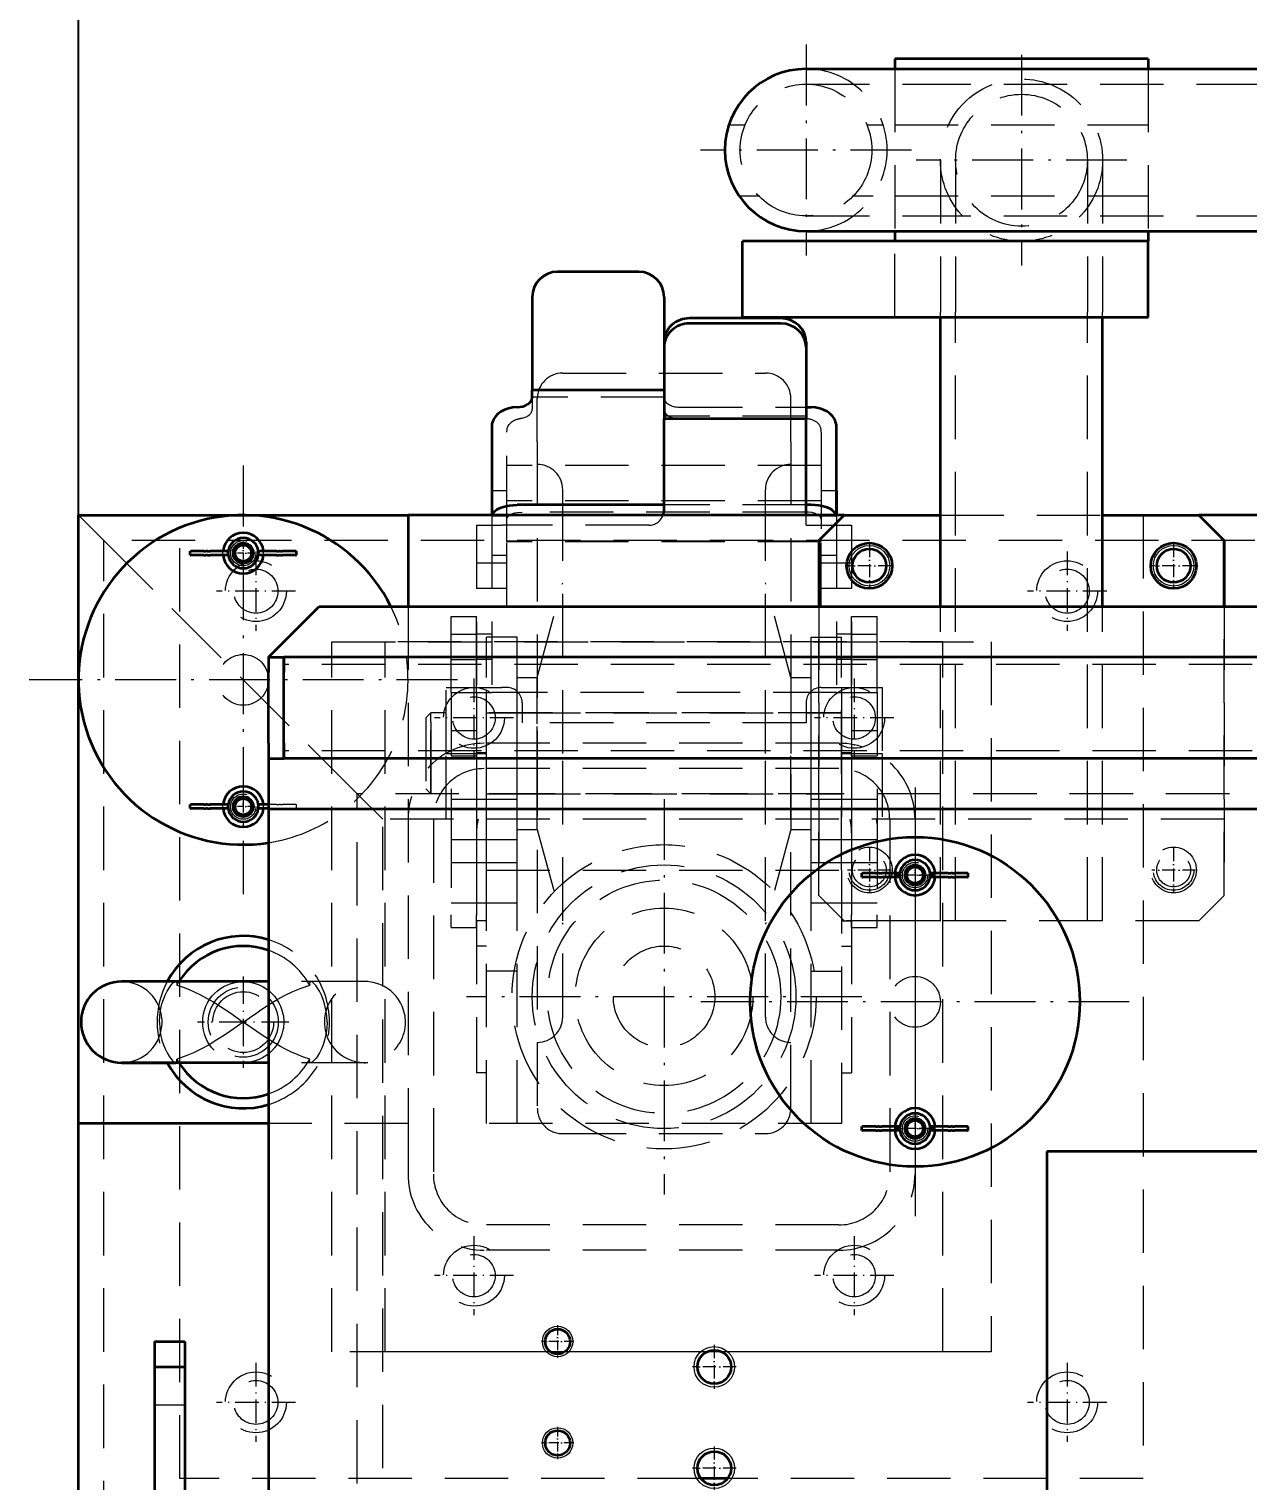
# Model space of a CAD drawing. Header units: millimetres. Extents: x -10155 to 20189, y -25550 to -22580.
# Drawn here: x -9706 to -9465.6, y -23210.5 to -22924.1 of the extents above; entities that cross this region are included whole.
import ezdxf

# ---------------------------------------------------------------- set-up
doc = ezdxf.new("R2010")
doc.units = ezdxf.units.MM
for name, pattern in [('CENTER-HOKUTO', [23, 20, -1, 1, -1]), ('DASHDOT', [18.5, 12, -3, 0.5, -3]), ('DASHSPACE', [30, 12, -18]), ('HIDDEN-HOKUTO', [3.8, 2.5, -1.3])]:
    doc.linetypes.add(name, pattern=pattern)
doc.layers.add('AM_7', color=2, linetype='CENTER-HOKUTO', lineweight=30)
doc.layers.add('AM_HID', color=1, linetype='HIDDEN-HOKUTO', lineweight=25)
doc.layers.add('word_dim', color=253, linetype='Continuous')
doc.styles.get("Standard").update_dxf_attribs({"font": 'romans.shx', "bigfont": 'bigfont.shx'})
doc.dimstyles.new('RS-1-5', dxfattribs={"dimscale": 5, "dimtxt": 3.5, "dimasz": 3, "dimexe": 1, "dimexo": 0, "dimgap": 1, "dimtad": 3, "dimdsep": 46, "dimtxsty": 'Standard', "dimblk1": 'OPEN', "dimblk2": 'OPEN', "dimsah": 1, "dimcen": 0, "dimclrd": 256, "dimclre": 256, "dimclrt": 3, "dimadec": 0, "dimazin": 0, "dimtfac": 1, "dimtmove": 0, "dimatfit": 3, "dimldrblk": 'OPEN', "dimfxl": 0, "dimtolj": 1, "dimtzin": 0, "dimarcsym": 0})

# ---------------------------------------------------------------- blocks, each defined once
blk = doc.blocks.new('_Open')
at = {"color": 0, "lineweight": -2}
for p, q in [((-1, 0.167), (0, 0)), ((-1, -0.167), (0, 0)), ((0, 0), (-1, 0))]:
    blk.add_line(p, q, dxfattribs=at)
blk = doc.blocks.new('*D754')
at = {"layer": 'DEFPOINTS', "color": 0, "ltscale": 2}
for p in [(-8616.25, -22750.69), (-9696.25, -23547.81), (-8616.25, -23589.18)]:
    blk.add_point(p, dxfattribs=at)
at = {"layer": 'word_dim', "lineweight": -2, "ltscale": 2}
for p, q in [((-9696.25, -23547.81), (-9696.25, -22745.69)), ((-8616.25, -23589.18), (-8616.25, -22745.69)), ((-9681.25, -22750.69), (-8631.25, -22750.69))]:
    blk.add_line(p, q, dxfattribs=at)
at = {"layer": 'word_dim', "lineweight": -2, "ltscale": 2, "xscale": 15, "yscale": 15, "zscale": 15, "rotation": 180}
blk.add_blockref('_Open', (-9696.25, -22750.69), dxfattribs=at)
at = {"layer": 'word_dim', "lineweight": -2, "ltscale": 2, "xscale": 15, "yscale": 15, "zscale": 15}
blk.add_blockref('_Open', (-8616.25, -22750.69), dxfattribs=at)
at = {"layer": 'word_dim', "color": 3, "ltscale": 2, "insert": (-9156.25, -22736.94), "char_height": 17.5, "attachment_point": 5}
blk.add_mtext('\\A1;1080', dxfattribs=at)

msp = doc.modelspace()

# ---------------------------------------------------------------- linework, layer by layer
at = {"color": 7, "lineweight": 35}
for p, q in [((-9552.748, -22932.004), (-9532.748, -22932.004)), ((-9485.248, -22930.004), (-9535.248, -22930.004)), ((-9532.748, -22932.004), (-8832.748, -22932.004)), ((-9485.248, -22966.004), (-9565.248, -22966.004)), ((-9552.748, -22964.004), (-9532.748, -22964.004)), ((-9532.748, -22964.004), (-8832.748, -22964.004)), ((-9485.248, -22981.004), (-9565.248, -22981.004)), ((-9526.248, -23038.004), (-9526.248, -22981.004)), ((-9494.248, -23038.004), (-9494.248, -22981.004)), ((-9580.746, -22995.348), (-9606.746, -22995.348)), ((-9552.746, -23001.004), (-9580.746, -23001.004)), ((-9580.746, -23018.004), (-9609.746, -23018.004)), ((-9696.248, -23020.004), (-9663.757, -23020.004)), ((-9696.248, -23052.495), (-9696.248, -23020.004)), ((-9663.738, -23020.004), (-9631.248, -23020.004)), ((-9545.248, -23020.004), (-9631.248, -23020.004)), ((-9451.248, -23020.004), (-9475.248, -23020.004)), ((-9648.748, -23038.004), (-9374.748, -23038.004)), ((-9374.748, -23048.004), (-9655.748, -23048.004)), ((-9696.248, -23140.004), (-9696.248, -23052.513)), ((-9374.748, -23068.004), (-9655.748, -23068.004)), ((-9658.748, -23078.004), (-9658.748, -23345.504)), ((-9374.748, -23078.004), (-9658.748, -23078.004)), ((-9658.748, -23112.004), (-9687.748, -23112.004)), ((-9658.748, -23128.004), (-9687.748, -23128.004)), ((-9696.248, -23216.504), (-9696.248, -23140.004)), ((-9658.748, -23140.004), (-9696.248, -23140.004)), ((-9255.218, -23145.504), (-9505.218, -23145.504)), ((-9505.218, -23145.504), (-9505.218, -23345.504)), ((-9681.248, -23188.004), (-9681.248, -23432.004)), ((-9675.248, -23188.004), (-9675.248, -23432.004))]:
    msp.add_line(p, q, dxfattribs=at)
at = {"color": 7, "lineweight": 35, "ltscale": 0.049997}
for p, q in [((-9535.248, -22930.004), (-9535.248, -22932.004)), ((-9485.248, -22930.004), (-9485.248, -22932.004))]:
    msp.add_line(p, q, dxfattribs=at)
at = {"color": 7, "lineweight": 35, "ltscale": 0.375}
for p, q in [((-9565.248, -22981.004), (-9565.248, -22966.004)), ((-9485.248, -22981.004), (-9485.248, -22966.004))]:
    msp.add_line(p, q, dxfattribs=at)
at = {"color": 7, "lineweight": 35, "ltscale": 0.050003}
for p, q in [((-9535.248, -22964.004), (-9535.248, -22966.004)), ((-9485.248, -22964.004), (-9485.248, -22966.004))]:
    msp.add_line(p, q, dxfattribs=at)
at = {"color": 7, "lineweight": 35, "ltscale": 0.4}
msp.add_line((-9585.746, -22972.004), (-9601.746, -22972.004), dxfattribs=at)
at = {"color": 7, "lineweight": 35, "ltscale": 0.458609}
msp.add_line((-9606.746, -22977.004), (-9606.746, -22995.348), dxfattribs=at)
at = {"color": 7, "lineweight": 35, "ltscale": 0.221594}
msp.add_line((-9580.746, -22977.004), (-9580.746, -22985.868), dxfattribs=at)
at = {"color": 7, "lineweight": 35, "ltscale": 0.45}
for p, q in [((-9557.746, -22981.184), (-9575.746, -22981.184)), ((-9557.746, -22982.21), (-9575.746, -22982.21)), ((-9580.746, -23019.004), (-9580.746, -23001.004))]:
    msp.add_line(p, q, dxfattribs=at)
at = {"color": 7, "lineweight": 35, "ltscale": 0.025652}
for p, q in [((-9580.746, -22985.882), (-9580.746, -22986.908)), ((-9552.746, -22985.882), (-9552.746, -22986.908))]:
    msp.add_line(p, q, dxfattribs=at)
at = {"color": 7, "lineweight": 35, "ltscale": 0.352383}
for p, q in [((-9580.746, -22986.908), (-9580.746, -23001.004)), ((-9552.746, -22986.908), (-9552.746, -23001.004))]:
    msp.add_line(p, q, dxfattribs=at)
at = {"color": 7, "lineweight": 35, "ltscale": 0.036092}
msp.add_line((-9606.746, -22996.792), (-9606.746, -22995.348), dxfattribs=at)
at = {"color": 7, "lineweight": 35, "ltscale": 0.025}
for p, q in [((-9552.746, -22998.72), (-9551.746, -22998.72)), ((-9551.746, -23018.004), (-9552.746, -23018.004))]:
    msp.add_line(p, q, dxfattribs=at)
at = {"color": 7, "lineweight": 35, "ltscale": 0.434291}
for p, q in [((-9614.746, -23002.632), (-9614.746, -23020.004)), ((-9546.746, -23020.004), (-9546.746, -23002.632))]:
    msp.add_line(p, q, dxfattribs=at)
at = {"color": 7, "lineweight": 35, "ltscale": 0.474998}
msp.add_line((-9552.746, -23020.004), (-9552.746, -23001.004), dxfattribs=at)
at = {"color": 7, "lineweight": 35, "ltscale": 0.118951}
msp.add_line((-9546.746, -23015.246), (-9546.746, -23020.004), dxfattribs=at)
at = {"color": 7, "lineweight": 35, "ltscale": 0.449995}
msp.add_line((-9631.248, -23020.004), (-9631.248, -23038.004), dxfattribs=at)
at = {"color": 7, "lineweight": 35, "ltscale": 0.176777}
for p, q in [((-9545.248, -23020.004), (-9550.248, -23025.004)), ((-9475.248, -23020.004), (-9470.248, -23025.004))]:
    msp.add_line(p, q, dxfattribs=at)
at = {"color": 7, "lineweight": 35, "ltscale": 0.475}
for p, q in [((-9545.248, -23020.004), (-9526.248, -23020.004)), ((-9494.248, -23020.004), (-9475.248, -23020.004))]:
    msp.add_line(p, q, dxfattribs=at)
at = {"color": 7, "lineweight": 35, "ltscale": 0.324995}
for p, q in [((-9550.248, -23025.004), (-9550.248, -23038.004)), ((-9470.248, -23025.004), (-9470.248, -23038.004)), ((-9470.248, -23038.004), (-9470.248, -23025.004))]:
    msp.add_line(p, q, dxfattribs=at)
at = {"color": 7, "lineweight": 35, "ltscale": 0.003857}
for p, q in [((-9674.248, -23027.104), (-9674.093, -23027.104)), ((-9674.248, -23027.904), (-9674.093, -23027.904)), ((-9653.402, -23027.104), (-9653.248, -23027.104)), ((-9653.402, -23027.904), (-9653.248, -23027.904)), ((-9674.248, -23077.104), (-9674.093, -23077.104)), ((-9674.248, -23077.904), (-9674.093, -23077.904)), ((-9541.748, -23090.604), (-9541.593, -23090.604)), ((-9541.748, -23091.404), (-9541.593, -23091.404)), ((-9520.902, -23090.604), (-9520.748, -23090.604)), ((-9520.902, -23091.404), (-9520.748, -23091.404)), ((-9541.748, -23140.604), (-9541.593, -23140.604)), ((-9520.902, -23140.604), (-9520.748, -23140.604)), ((-9541.748, -23141.404), (-9541.593, -23141.404)), ((-9520.902, -23141.404), (-9520.748, -23141.404))]:
    msp.add_line(p, q, dxfattribs=at)
at = {"color": 7, "lineweight": 35, "ltscale": 0.02}
for p, q in [((-9674.248, -23027.904), (-9674.248, -23027.104)), ((-9666.748, -23027.904), (-9666.748, -23027.104)), ((-9660.748, -23027.904), (-9660.748, -23027.104)), ((-9653.248, -23027.904), (-9653.248, -23027.104)), ((-9541.748, -23091.404), (-9541.748, -23090.604)), ((-9534.248, -23091.404), (-9534.248, -23090.604)), ((-9528.248, -23091.404), (-9528.248, -23090.604)), ((-9520.748, -23091.404), (-9520.748, -23090.604)), ((-9541.748, -23141.404), (-9541.748, -23140.604)), ((-9534.248, -23141.404), (-9534.248, -23140.604)), ((-9528.248, -23141.404), (-9528.248, -23140.604)), ((-9520.748, -23141.404), (-9520.748, -23140.604))]:
    msp.add_line(p, q, dxfattribs=at)
at = {"color": 7, "lineweight": 35, "ltscale": 0.064807}
for p, q in [((-9671.501, -23027.104), (-9674.093, -23027.104)), ((-9671.501, -23027.904), (-9674.093, -23027.904)), ((-9671.501, -23077.104), (-9674.093, -23077.104)), ((-9671.501, -23077.904), (-9674.093, -23077.904)), ((-9539.001, -23090.604), (-9541.593, -23090.604)), ((-9539.001, -23091.404), (-9541.593, -23091.404)), ((-9539.001, -23140.604), (-9541.593, -23140.604)), ((-9539.001, -23141.404), (-9541.593, -23141.404))]:
    msp.add_line(p, q, dxfattribs=at)
at = {"color": 7, "lineweight": 35, "ltscale": 0.009705}
for p, q in [((-9671.501, -23027.104), (-9671.113, -23027.104)), ((-9671.501, -23027.904), (-9671.113, -23027.904)), ((-9671.501, -23077.104), (-9671.113, -23077.104)), ((-9671.501, -23077.904), (-9671.113, -23077.904)), ((-9539.001, -23090.604), (-9538.613, -23090.604)), ((-9539.001, -23091.404), (-9538.613, -23091.404)), ((-9539.001, -23140.604), (-9538.613, -23140.604)), ((-9539.001, -23141.404), (-9538.613, -23141.404))]:
    msp.add_line(p, q, dxfattribs=at)
at = {"color": 7, "lineweight": 35, "ltscale": 0.007141}
for p, q in [((-9670.827, -23027.104), (-9671.113, -23027.104)), ((-9670.827, -23027.904), (-9671.113, -23027.904)), ((-9656.382, -23027.104), (-9656.668, -23027.104)), ((-9656.382, -23027.904), (-9656.668, -23027.904)), ((-9670.827, -23077.104), (-9671.113, -23077.104)), ((-9670.827, -23077.904), (-9671.113, -23077.904)), ((-9538.327, -23090.604), (-9538.613, -23090.604)), ((-9538.327, -23091.404), (-9538.613, -23091.404)), ((-9523.882, -23090.604), (-9524.168, -23090.604)), ((-9523.882, -23091.404), (-9524.168, -23091.404)), ((-9538.327, -23140.604), (-9538.613, -23140.604)), ((-9523.882, -23140.604), (-9524.168, -23140.604)), ((-9538.327, -23141.404), (-9538.613, -23141.404)), ((-9523.882, -23141.404), (-9524.168, -23141.404))]:
    msp.add_line(p, q, dxfattribs=at)
at = {"color": 7, "lineweight": 35, "ltscale": 0.013342}
for p, q in [((-9670.827, -23027.104), (-9670.293, -23027.104)), ((-9670.827, -23027.904), (-9670.293, -23027.904)), ((-9670.827, -23077.104), (-9670.293, -23077.104)), ((-9670.827, -23077.904), (-9670.293, -23077.904)), ((-9538.327, -23090.604), (-9537.793, -23090.604)), ((-9538.327, -23091.404), (-9537.793, -23091.404)), ((-9524.702, -23090.604), (-9524.168, -23090.604)), ((-9524.702, -23091.404), (-9524.168, -23091.404)), ((-9538.327, -23140.604), (-9537.793, -23140.604)), ((-9524.702, -23140.604), (-9524.168, -23140.604)), ((-9538.327, -23141.404), (-9537.793, -23141.404)), ((-9524.702, -23141.404), (-9524.168, -23141.404))]:
    msp.add_line(p, q, dxfattribs=at)
at = {"color": 7, "lineweight": 35, "ltscale": 0.088647}
for p, q in [((-9666.748, -23027.104), (-9670.293, -23027.104)), ((-9666.748, -23027.904), (-9670.293, -23027.904)), ((-9666.748, -23077.104), (-9670.293, -23077.104)), ((-9666.748, -23077.904), (-9670.293, -23077.904)), ((-9534.248, -23090.604), (-9537.793, -23090.604)), ((-9534.248, -23091.404), (-9537.793, -23091.404)), ((-9524.702, -23090.604), (-9528.248, -23090.604)), ((-9524.702, -23091.404), (-9528.248, -23091.404)), ((-9534.248, -23140.604), (-9537.793, -23140.604)), ((-9524.702, -23140.604), (-9528.248, -23140.604)), ((-9534.248, -23141.404), (-9537.793, -23141.404)), ((-9524.702, -23141.404), (-9528.248, -23141.404))]:
    msp.add_line(p, q, dxfattribs=at)
at = {"color": 7, "lineweight": 35, "ltscale": 0.000671387}
for p, q in [((-9666.721, -23027.104), (-9666.748, -23027.104)), ((-9666.721, -23027.904), (-9666.748, -23027.904)), ((-9660.748, -23027.104), (-9660.774, -23027.104)), ((-9660.748, -23027.904), (-9660.774, -23027.904)), ((-9666.721, -23077.904), (-9666.748, -23077.904)), ((-9660.748, -23077.104), (-9660.774, -23077.104)), ((-9660.748, -23077.904), (-9660.774, -23077.904)), ((-9534.221, -23090.604), (-9534.248, -23090.604)), ((-9534.221, -23091.404), (-9534.248, -23091.404)), ((-9528.248, -23090.604), (-9528.274, -23090.604)), ((-9528.248, -23091.404), (-9528.274, -23091.404)), ((-9534.221, -23140.604), (-9534.248, -23140.604)), ((-9528.248, -23140.604), (-9528.274, -23140.604)), ((-9534.221, -23141.404), (-9534.248, -23141.404)), ((-9528.248, -23141.404), (-9528.274, -23141.404))]:
    msp.add_line(p, q, dxfattribs=at)
at = {"color": 7, "lineweight": 35, "ltscale": 0.08866}
for p, q in [((-9657.201, -23027.104), (-9660.748, -23027.104)), ((-9657.201, -23027.904), (-9660.748, -23027.904))]:
    msp.add_line(p, q, dxfattribs=at)
at = {"color": 7, "lineweight": 35, "ltscale": 0.01333}
for p, q in [((-9657.201, -23027.104), (-9656.668, -23027.104)), ((-9657.201, -23027.904), (-9656.668, -23027.904))]:
    msp.add_line(p, q, dxfattribs=at)
at = {"color": 7, "lineweight": 35, "ltscale": 0.009717}
for p, q in [((-9656.382, -23027.104), (-9655.994, -23027.104)), ((-9656.382, -23027.904), (-9655.994, -23027.904)), ((-9523.882, -23090.604), (-9523.494, -23090.604)), ((-9523.882, -23091.404), (-9523.494, -23091.404)), ((-9523.882, -23140.604), (-9523.494, -23140.604)), ((-9523.882, -23141.404), (-9523.494, -23141.404))]:
    msp.add_line(p, q, dxfattribs=at)
at = {"color": 7, "lineweight": 35, "ltscale": 0.064795}
for p, q in [((-9653.402, -23027.104), (-9655.994, -23027.104)), ((-9653.402, -23027.904), (-9655.994, -23027.904)), ((-9520.902, -23090.604), (-9523.494, -23090.604)), ((-9520.902, -23091.404), (-9523.494, -23091.404)), ((-9520.902, -23140.604), (-9523.494, -23140.604)), ((-9520.902, -23141.404), (-9523.494, -23141.404))]:
    msp.add_line(p, q, dxfattribs=at)
at = {"color": 7, "lineweight": 35, "ltscale": 0.353553}
msp.add_line((-9658.748, -23048.004), (-9648.748, -23038.004), dxfattribs=at)
at = {"color": 7, "lineweight": 35, "ltscale": 0.075}
for p, q in [((-9658.748, -23048.004), (-9658.748, -23051.004)), ((-9658.748, -23048.004), (-9655.748, -23048.004)), ((-9655.748, -23051.004), (-9655.748, -23048.004)), ((-9655.748, -23048.004), (-9655.748, -23051.004)), ((-9658.748, -23065.004), (-9658.748, -23068.004)), ((-9655.748, -23068.004), (-9655.748, -23065.004)), ((-9655.748, -23065.004), (-9655.748, -23068.004)), ((-9658.748, -23068.004), (-9655.748, -23068.004))]:
    msp.add_line(p, q, dxfattribs=at)
at = {"color": 7, "lineweight": 35, "ltscale": 0.35}
for p, q in [((-9658.748, -23065.004), (-9658.748, -23051.004)), ((-9655.748, -23065.004), (-9655.748, -23051.004)), ((-9655.748, -23065.004), (-9655.748, -23051.004))]:
    msp.add_line(p, q, dxfattribs=at)
at = {"color": 7, "lineweight": 35, "ltscale": 0.25}
msp.add_line((-9658.748, -23068.004), (-9658.748, -23078.004), dxfattribs=at)
at = {"color": 7, "lineweight": 35, "ltscale": 0.020001}
for p, q in [((-9674.248, -23077.904), (-9674.248, -23077.104)), ((-9666.748, -23077.904), (-9666.748, -23077.104)), ((-9660.748, -23077.904), (-9660.748, -23077.104))]:
    msp.add_line(p, q, dxfattribs=at)
at = {"color": 7, "lineweight": 35, "ltscale": 0.05}
for p, q in [((-9658.748, -23077.104), (-9660.748, -23077.104)), ((-9658.748, -23077.904), (-9660.748, -23077.904))]:
    msp.add_line(p, q, dxfattribs=at)
at = {"color": 7, "lineweight": 35, "ltscale": 0.267249}
msp.add_line((-9687.748, -23128.004), (-9677.058, -23128.004), dxfattribs=at)
at = {"color": 7, "lineweight": 35, "ltscale": 0.15}
for p, q in [((-9681.248, -23183.004), (-9675.248, -23183.004)), ((-9681.248, -23188.004), (-9675.248, -23188.004))]:
    msp.add_line(p, q, dxfattribs=at)
at = {"color": 7, "lineweight": 35, "ltscale": 0.125}
for p, q in [((-9681.248, -23183.004), (-9681.248, -23188.004)), ((-9675.248, -23183.004), (-9675.248, -23188.004))]:
    msp.add_line(p, q, dxfattribs=at)
at = {"color": 7, "lineweight": 35, "ltscale": 0.132715}
msp.add_line((-9568.185, -23210.004), (-9573.494, -23210.004), dxfattribs=at)
msp.add_line((-9568.185, -23210.004), (-9573.494, -23210.004), dxfattribs=at)
at = {"color": 7, "lineweight": 35}
for points in [[(-9614.695, -23020.004), (-9614.553, -23019.695), (-9614.322, -23019.396), (-9614.057, -23019.155), (-9613.736, -23018.931), (-9613.345, -23018.717), (-9612.905, -23018.528), (-9611.933, -23018.239), (-9611.248, -23018.112), (-9610.535, -23018.033), (-9609.746, -23018.004)], [(-9546.796, -23020.004), (-9546.938, -23019.695), (-9547.169, -23019.396), (-9547.434, -23019.155), (-9547.755, -23018.931), (-9548.146, -23018.717), (-9548.586, -23018.528), (-9549.559, -23018.239), (-9550.243, -23018.112), (-9550.957, -23018.033), (-9551.746, -23018.004)]]:
    msp.add_lwpolyline(points, dxfattribs=at)
at = {"color": 7, "linetype": 'DASHSPACE', "lineweight": 13}
for centre, radius in [((-9663.748, -23027.504), 2), ((-9663.748, -23077.504), 2), ((-9540.248, -23090.004), 4), ((-9480.248, -23090.004), 4), ((-9531.248, -23091.004), 2), ((-9663.748, -23120.004), 8), ((-9531.248, -23141.004), 2)]:
    msp.add_circle(centre, radius, dxfattribs=at)
at = {"color": 7, "lineweight": 35}
for centre, radius in [((-9663.748, -23027.504), 2), ((-9663.748, -23027.504), 1.8), ((-9663.748, -23027.504), 1.6), ((-9540.248, -23030.004), 4.5), ((-9480.248, -23030.004), 4.5), ((-9540.248, -23030.004), 3.323), ((-9480.248, -23030.004), 3.323), ((-9663.748, -23077.504), 2), ((-9663.748, -23077.504), 1.8), ((-9663.748, -23077.504), 1.6), ((-9531.248, -23116.004), 32.5), ((-9531.248, -23091.004), 2), ((-9531.248, -23091.004), 1.8), ((-9531.248, -23091.004), 1.6), ((-9531.248, -23141.004), 2), ((-9531.248, -23141.004), 1.8), ((-9531.248, -23141.004), 1.6), ((-9601.748, -23183.004), 2.458), ((-9570.839, -23188.004), 3.323), ((-9601.748, -23203.004), 2.458), ((-9570.839, -23208.004), 3.323)]:
    msp.add_circle(centre, radius, dxfattribs=at)
at = {"color": 7, "lineweight": 13}
for centre, radius in [((-9540.248, -23030.004), 4), ((-9480.248, -23030.004), 4), ((-9601.748, -23183.004), 3), ((-9570.839, -23188.004), 4), ((-9601.748, -23203.004), 3), ((-9570.839, -23208.004), 4)]:
    msp.add_circle(centre, radius, dxfattribs=at)
at = {"color": 7, "lineweight": 35}
for centre, radius, start, end in [((-9552.748, -22948.004), 16, 90, 270), ((-9601.746, -22977.004), 5, 90, 179.99999), ((-9585.746, -22977.004), 5, 0, 90), ((-9611.422, -23002.594), 3.323, 165.90472, 180.66433), ((-9550.069, -23002.594), 3.323, 359.33566, 14.09528), ((-9663.748, -23052.504), 32.5, 26.49755, 278.84975), ((-9583.746, -23019.004), 3, 340.52979, 0), ((-9663.748, -23027.504), 4, 5.73917, 174.26083), ((-9663.748, -23027.504), 3, 7.66226, 172.33775), ((-9663.748, -23027.504), 4, 185.73917, 354.26083), ((-9663.748, -23027.504), 3, 187.66225, 352.33774), ((-9663.748, -23077.504), 4, 5.73917, 174.26083), ((-9663.748, -23077.504), 3, 7.66226, 172.33775), ((-9663.748, -23077.504), 4, 185.73917, 354.26083), ((-9663.748, -23077.504), 3, 187.66225, 352.33774), ((-9531.248, -23091.004), 4, 5.73917, 174.26083), ((-9531.248, -23091.004), 3, 7.66226, 172.33775), ((-9531.248, -23091.004), 4, 185.73917, 354.26083), ((-9531.248, -23091.004), 3, 187.66225, 352.33774), ((-9663.748, -23120.004), 17, 72.89563, 151.92748), ((-9663.748, -23120.004), 15, 70.52905, 147.76904), ((-9687.748, -23120.004), 8, 90, 179.99999), ((-9687.748, -23120.004), 8, 179.99999, 270), ((-9663.748, -23120.004), 17, 208.07248, 287.10437), ((-9663.748, -23120.004), 15, 212.23095, 289.47095), ((-9531.248, -23141.004), 4, 5.73917, 174.26083), ((-9531.248, -23141.004), 3, 7.66226, 172.33775), ((-9531.248, -23141.004), 4, 185.73917, 354.26083), ((-9531.248, -23141.004), 3, 187.66225, 352.33774)]:
    msp.add_arc(centre, radius, start, end, dxfattribs=at)
for centre, major_axis, ratio, start_param, end_param in [((-9575.746, -22985.882), (-5, 0), 0.9396926, 4.7123888, 6.2831852), ((-9575.746, -22986.908), (-5, 0), 0.9396926, 4.7123888, 6.2831852), ((-9557.746, -22985.882), (-5, 0), 0.9396926, 3.1415925, 4.7123888), ((-9557.746, -22986.908), (5, 0), 0.9396926, 6.2831852, 7.8539815), ((-9609.746, -22996.792), (-3, 0), 0.6427876, 1.5707964, 3.1415927), ((-9609.746, -23002.55), (-5, 0), 0.7660444, 4.7123889, 6.0818273), ((-9551.746, -23002.55), (5, 0), 0.7660444, 0.2013578, 1.5707963)]:
    msp.add_ellipse(centre, major_axis=major_axis, ratio=ratio, start_param=start_param, end_param=end_param, dxfattribs=at)
at = {"layer": 'AM_7', "color": 2, "linetype": 'DASHDOT', "lineweight": 13}
for p, q in [((-9552.748, -22927.204), (-9552.748, -22968.804)), ((-9510.248, -22929.204), (-9510.248, -22970.804)), ((-9531.947, -22948.004), (-9573.547, -22948.004)), ((-9489.447, -22950.004), (-9531.047, -22950.004)), ((-9663.748, -23010.254), (-9663.748, -23094.754)), ((-9621.498, -23052.504), (-9705.998, -23052.504)), ((-9531.248, -23073.754), (-9531.248, -23158.254)), ((-9580.746, -23076.004), (-9580.746, -23154.004)), ((-9541.746, -23115.004), (-9619.746, -23115.004)), ((-9488.998, -23116.004), (-9573.498, -23116.004))]:
    msp.add_line(p, q, dxfattribs=at)
at = {"layer": 'AM_7', "color": 2, "linetype": 'DASHDOT', "lineweight": 13, "ltscale": 0.105365}
for p, q in [((-9663.748, -23025.397), (-9663.748, -23029.611)), ((-9663.748, -23075.397), (-9663.748, -23079.611)), ((-9531.248, -23088.897), (-9531.248, -23093.111)), ((-9531.248, -23138.897), (-9531.248, -23143.111))]:
    msp.add_line(p, q, dxfattribs=at)
at = {"layer": 'AM_7', "color": 2, "linetype": 'DASHDOT', "lineweight": 13, "ltscale": 0.216028}
for p, q in [((-9540.248, -23025.683), (-9540.248, -23034.324)), ((-9480.248, -23025.683), (-9480.248, -23034.324)), ((-9535.927, -23030.004), (-9544.568, -23030.004)), ((-9475.927, -23030.004), (-9484.568, -23030.004)), ((-9540.248, -23085.683), (-9540.248, -23094.324)), ((-9480.248, -23085.683), (-9480.248, -23094.324)), ((-9535.927, -23090.004), (-9544.568, -23090.004)), ((-9475.927, -23090.004), (-9484.568, -23090.004)), ((-9570.839, -23183.683), (-9570.839, -23192.324)), ((-9566.519, -23188.004), (-9575.16, -23188.004)), ((-9570.839, -23203.683), (-9570.839, -23212.324)), ((-9566.519, -23208.004), (-9575.16, -23208.004))]:
    msp.add_line(p, q, dxfattribs=at)
at = {"layer": 'AM_7', "color": 2, "linetype": 'DASHDOT', "lineweight": 13, "ltscale": 0.105371}
for p, q in [((-9661.64, -23027.504), (-9665.855, -23027.504)), ((-9661.64, -23077.504), (-9665.855, -23077.504)), ((-9529.14, -23091.004), (-9533.355, -23091.004)), ((-9529.14, -23141.004), (-9533.355, -23141.004))]:
    msp.add_line(p, q, dxfattribs=at)
at = {"layer": 'AM_7', "color": 2, "linetype": 'DASHDOT', "lineweight": 13, "ltscale": 0.389999}
for p, q in [((-9661.248, -23027.204), (-9661.248, -23042.804)), ((-9501.248, -23027.204), (-9501.248, -23042.804)), ((-9618.246, -23052.204), (-9618.246, -23067.804)), ((-9543.246, -23052.204), (-9543.246, -23067.804)), ((-9618.246, -23162.204), (-9618.246, -23177.804)), ((-9543.246, -23162.204), (-9543.246, -23177.804)), ((-9661.248, -23187.204), (-9661.248, -23202.804)), ((-9501.248, -23187.204), (-9501.248, -23202.804))]:
    msp.add_line(p, q, dxfattribs=at)
at = {"layer": 'AM_7', "color": 2, "linetype": 'DASHDOT', "lineweight": 13, "ltscale": 0.390002}
for p, q in [((-9653.447, -23035.004), (-9669.047, -23035.004)), ((-9493.447, -23035.004), (-9509.047, -23035.004)), ((-9653.447, -23195.004), (-9669.047, -23195.004)), ((-9493.447, -23195.004), (-9509.047, -23195.004))]:
    msp.add_line(p, q, dxfattribs=at)
at = {"layer": 'AM_7', "color": 2, "linetype": 'DASHDOT', "lineweight": 13, "ltscale": 0.38999}
for p, q in [((-9610.446, -23060.004), (-9626.045, -23060.004)), ((-9535.446, -23060.004), (-9551.045, -23060.004)), ((-9610.446, -23170.004), (-9626.045, -23170.004)), ((-9535.446, -23170.004), (-9551.045, -23170.004))]:
    msp.add_line(p, q, dxfattribs=at)
at = {"layer": 'AM_7', "color": 2, "linetype": 'DASHDOT', "lineweight": 13, "ltscale": 0.195}
for p, q in [((-9531.248, -23087.104), (-9531.248, -23094.904)), ((-9531.248, -23137.104), (-9531.248, -23144.904))]:
    msp.add_line(p, q, dxfattribs=at)
at = {"layer": 'AM_7', "color": 2, "linetype": 'DASHDOT', "lineweight": 13, "ltscale": 0.194995}
for p, q in [((-9527.348, -23091.004), (-9535.147, -23091.004)), ((-9527.348, -23141.004), (-9535.147, -23141.004))]:
    msp.add_line(p, q, dxfattribs=at)
at = {"layer": 'AM_7', "color": 2, "linetype": 'DASHDOT', "lineweight": 13, "ltscale": 0.449637}
msp.add_line((-9663.748, -23111.011), (-9663.748, -23128.997), dxfattribs=at)
at = {"layer": 'AM_7', "color": 2, "linetype": 'DASHDOT', "lineweight": 13, "ltscale": 0.449634}
msp.add_line((-9654.755, -23120.004), (-9672.74, -23120.004), dxfattribs=at)
at = {"layer": 'AM_7', "color": 2, "linetype": 'DASHDOT', "lineweight": 13, "ltscale": 0.159802}
for p, q in [((-9601.748, -23179.808), (-9601.748, -23186.2)), ((-9598.551, -23183.004), (-9604.943, -23183.004)), ((-9601.748, -23199.808), (-9601.748, -23206.2)), ((-9598.551, -23203.004), (-9604.943, -23203.004))]:
    msp.add_line(p, q, dxfattribs=at)
at = {"layer": 'AM_HID', "color": 1, "lineweight": 13, "ltscale": 5}
for p, q in [((-9535.248, -22932.004), (-9535.248, -22964.004)), ((-9485.248, -22932.004), (-9485.248, -22964.004)), ((-9552.748, -22935.004), (-9532.748, -22935.004)), ((-9532.748, -22935.004), (-8832.748, -22935.004)), ((-9567.946, -22943.004), (-9564.748, -22943.004)), ((-9540.748, -22943.004), (-9537.549, -22943.004)), ((-9535.248, -22943.004), (-9485.248, -22943.004)), ((-9526.248, -22950.004), (-9526.248, -22980.004)), ((-9523.248, -22950.004), (-9523.248, -22980.004)), ((-9497.248, -22950.004), (-9497.248, -22980.004)), ((-9494.248, -22950.004), (-9494.248, -22980.004)), ((-9565.976, -22957.004), (-9562.128, -22957.004)), ((-9543.367, -22957.004), (-9539.519, -22957.004)), ((-9535.248, -22957.004), (-9485.248, -22957.004)), ((-9552.748, -22961.004), (-9532.748, -22961.004)), ((-9532.748, -22961.004), (-8832.748, -22961.004)), ((-9485.248, -22966.004), (-9535.248, -22966.004)), ((-9535.248, -22981.004), (-9535.248, -22966.004)), ((-9526.248, -22981.004), (-9526.248, -22980.004)), ((-9523.248, -23100.004), (-9523.248, -22980.004)), ((-9497.248, -23100.004), (-9497.248, -22980.004)), ((-9494.248, -22981.004), (-9494.248, -22980.004)), ((-9580.746, -22985.868), (-9580.746, -22985.882)), ((-9600.746, -22992.004), (-9560.746, -22992.004)), ((-9580.746, -22996.747), (-9606.746, -22996.747)), ((-9606.746, -22996.792), (-9606.746, -22999.09)), ((-9605.746, -23000.193), (-9605.746, -22997.004)), ((-9555.746, -22997.662), (-9555.746, -22997.004)), ((-9555.746, -23005.573), (-9555.746, -22997.662)), ((-9605.746, -23005.573), (-9605.746, -23000.193)), ((-9552.746, -23000.475), (-9580.746, -23000.475)), ((-9577.746, -22998.72), (-9552.746, -22998.72)), ((-9611.746, -23020.802), (-9611.746, -23003.661)), ((-9552.746, -23001.018), (-9577.746, -23001.018)), ((-9549.746, -23003.661), (-9549.746, -23020.802)), ((-9605.746, -23005.573), (-9605.746, -23067.004)), ((-9555.746, -23005.573), (-9555.746, -23067.004)), ((-9549.746, -23010.246), (-9611.746, -23010.246)), ((-9611.746, -23025.246), (-9611.746, -23010.246)), ((-9549.746, -23010.246), (-9549.746, -23025.246)), ((-9600.746, -23020.596), (-9600.746, -23015.004)), ((-9560.746, -23015.184), (-9560.746, -23015.004)), ((-9560.746, -23021.37), (-9560.746, -23015.184)), ((-9611.746, -23015.246), (-9614.746, -23015.246)), ((-9611.746, -23015.246), (-9614.746, -23015.246)), ((-9614.746, -23015.246), (-9614.746, -23020.246)), ((-9549.746, -23017.197), (-9611.746, -23017.197)), ((-9552.746, -23018.004), (-9580.746, -23018.004)), ((-9546.746, -23015.246), (-9549.746, -23015.246)), ((-9546.746, -23015.246), (-9549.746, -23015.246)), ((-9696.248, -23020.004), (-9691.248, -23025.004)), ((-9696.248, -23020.004), (-9691.248, -23025.004)), ((-9676.248, -23210.004), (-9676.248, -23020.004)), ((-9676.248, -23210.004), (-9676.248, -23020.004)), ((-9663.757, -23020.004), (-9663.738, -23020.004)), ((-9614.746, -23020.004), (-9614.746, -23020.335)), ((-9611.746, -23020.246), (-9614.746, -23020.246)), ((-9611.746, -23020.246), (-9614.746, -23020.246)), ((-9614.746, -23020.335), (-9614.746, -23038.004)), ((-9611.746, -23038.004), (-9611.746, -23020.802)), ((-9552.746, -23019.403), (-9608.746, -23019.403)), ((-9600.746, -23021.37), (-9600.746, -23020.596)), ((-9552.746, -23022.004), (-9552.746, -23020.004)), ((-9546.746, -23020.246), (-9549.746, -23020.246)), ((-9546.746, -23020.246), (-9549.746, -23020.246)), ((-9549.746, -23038.004), (-9549.746, -23020.802)), ((-9546.746, -23020.335), (-9546.746, -23020.004)), ((-9546.746, -23020.004), (-9546.746, -23020.246)), ((-9546.746, -23020.335), (-9546.746, -23038.004)), ((-9545.248, -23020.004), (-9475.248, -23020.004)), ((-9526.248, -23020.004), (-9494.248, -23020.004)), ((-9486.248, -23020.004), (-9486.248, -23210.004)), ((-9486.248, -23020.004), (-9486.248, -23210.004)), ((-9470.248, -23025.004), (-9475.248, -23020.004)), ((-9617.746, -23022.004), (-9612.746, -23022.004)), ((-9617.746, -23022.004), (-9617.746, -23054.004)), ((-9614.746, -23022.004), (-9614.746, -23054.004)), ((-9583.746, -23022.004), (-9612.746, -23022.004)), ((-9600.746, -23067.004), (-9600.746, -23021.37)), ((-9560.746, -23067.004), (-9560.746, -23021.37)), ((-9552.746, -23022.004), (-9548.746, -23022.004)), ((-9548.746, -23022.004), (-9543.746, -23022.004)), ((-9546.746, -23022.004), (-9546.746, -23054.004)), ((-9543.746, -23022.004), (-9543.746, -23054.004)), ((-9691.248, -23025.004), (-9641.248, -23075.004)), ((-9691.248, -23850.004), (-9691.248, -23025.004)), ((-9641.248, -23075.004), (-9691.248, -23025.004)), ((-9236.248, -23025.004), (-9691.248, -23025.004)), ((-9549.746, -23025.126), (-9611.746, -23025.126)), ((-9549.746, -23025.246), (-9611.746, -23025.246)), ((-9550.248, -23095.004), (-9550.248, -23025.004)), ((-9667.748, -23027.904), (-9667.748, -23027.104)), ((-9659.748, -23027.904), (-9659.748, -23027.104)), ((-9614.746, -23029.504), (-9617.746, -23029.504)), ((-9611.746, -23028.004), (-9614.746, -23028.004)), ((-9611.746, -23029.504), (-9614.746, -23029.504)), ((-9546.746, -23028.004), (-9549.746, -23028.004)), ((-9546.746, -23029.504), (-9549.746, -23029.504)), ((-9543.746, -23029.504), (-9546.746, -23029.504)), ((-9614.746, -23034.504), (-9617.746, -23034.504)), ((-9611.746, -23034.504), (-9614.746, -23034.504)), ((-9605.746, -23052.004), (-9600.746, -23033.344)), ((-9555.746, -23052.004), (-9560.746, -23033.344)), ((-9546.746, -23034.504), (-9549.746, -23034.504)), ((-9543.746, -23034.504), (-9546.746, -23034.504)), ((-9631.248, -23038.004), (-9631.248, -23140.004)), ((-9550.248, -23038.004), (-9550.248, -23095.004)), ((-9526.248, -23100.004), (-9526.248, -23038.004)), ((-9494.248, -23100.004), (-9494.248, -23038.004)), ((-9470.248, -23038.004), (-9470.248, -23095.004)), ((-9470.248, -23095.004), (-9470.248, -23038.004)), ((-9622.746, -23045.004), (-9622.746, -23040.004)), ((-9622.746, -23040.004), (-9617.746, -23040.004)), ((-9617.746, -23045.004), (-9617.746, -23040.004)), ((-9543.746, -23045.004), (-9543.746, -23040.004)), ((-9543.746, -23040.004), (-9538.746, -23040.004)), ((-9538.746, -23045.004), (-9538.746, -23040.004)), ((-9622.746, -23043.504), (-9617.746, -23043.504)), ((-9614.746, -23043.504), (-9617.746, -23043.504)), ((-9543.746, -23043.504), (-9546.746, -23043.504)), ((-9543.746, -23043.504), (-9538.746, -23043.504)), ((-9646.246, -23185.004), (-9646.246, -23045.004)), ((-9646.246, -23045.004), (-9516.246, -23045.004)), ((-9525.746, -23045.004), (-9635.746, -23045.004)), ((-9635.746, -23185.004), (-9635.746, -23045.004)), ((-9622.746, -23055.004), (-9622.746, -23045.004)), ((-9617.746, -23055.004), (-9617.746, -23045.004)), ((-9615.746, -23090.004), (-9615.746, -23044.101)), ((-9609.746, -23044.101), (-9615.746, -23044.101)), ((-9609.746, -23090.004), (-9609.746, -23044.101)), ((-9551.746, -23090.004), (-9551.746, -23044.101)), ((-9551.746, -23044.101), (-9545.746, -23044.101)), ((-9545.746, -23090.004), (-9545.746, -23044.101)), ((-9543.746, -23055.004), (-9543.746, -23045.004)), ((-9538.746, -23055.004), (-9538.746, -23045.004)), ((-9525.746, -23185.004), (-9525.746, -23045.004)), ((-9516.246, -23045.004), (-9516.246, -23185.004)), ((-9658.748, -23048.004), (-9658.748, -23068.004)), ((-8666.748, -23049.504), (-9655.748, -23049.504)), ((-9622.746, -23048.504), (-9617.746, -23048.504)), ((-9614.746, -23048.504), (-9617.746, -23048.504)), ((-9543.746, -23048.504), (-9546.746, -23048.504)), ((-9543.746, -23048.504), (-9538.746, -23048.504)), ((-9609.746, -23053.84), (-9609.746, -23052.004)), ((-9609.746, -23052.004), (-9605.746, -23052.004)), ((-9605.746, -23052.611), (-9605.746, -23052.004)), ((-9605.746, -23053.84), (-9605.746, -23052.09)), ((-9555.746, -23052.004), (-9555.746, -23080.168)), ((-9555.746, -23052.004), (-9551.746, -23052.004)), ((-9551.746, -23053.84), (-9551.746, -23052.004)), ((-9696.248, -23052.513), (-9696.248, -23052.495)), ((-9623.746, -23067.004), (-9623.746, -23054.013)), ((-9623.746, -23054.013), (-9617.746, -23054.013)), ((-9622.746, -23055.004), (-9614.746, -23055.004)), ((-9622.746, -23055.004), (-9622.746, -23080.99)), ((-9617.746, -23054.004), (-9612.746, -23054.004)), ((-9617.746, -23055.004), (-9617.746, -23082.722)), ((-9615.746, -23067.004), (-9615.746, -23054.013)), ((-9546.746, -23055.004), (-9614.746, -23055.004)), ((-9611.746, -23054.004), (-9612.746, -23054.004)), ((-9609.746, -23082.004), (-9609.746, -23053.84)), ((-9605.746, -23059.812), (-9605.746, -23052.611)), ((-9605.746, -23074.195), (-9605.746, -23053.84)), ((-9555.746, -23053.84), (-9555.746, -23082.004)), ((-9551.746, -23082.004), (-9551.746, -23053.84)), ((-9549.746, -23054.004), (-9548.746, -23054.004)), ((-9548.746, -23054.004), (-9543.746, -23054.004)), ((-9546.746, -23055.004), (-9538.746, -23055.004)), ((-9545.746, -23054.013), (-9545.746, -23067.004)), ((-9543.746, -23054.013), (-9537.746, -23054.013)), ((-9543.746, -23055.004), (-9543.746, -23082.722)), ((-9538.746, -23055.004), (-9538.746, -23080.99)), ((-9537.746, -23054.013), (-9537.746, -23067.004)), ((-9608.746, -23057.004), (-9608.746, -23061.004)), ((-9552.746, -23057.004), (-9552.746, -23061.004)), ((-9627.746, -23060.004), (-9626.746, -23059.004)), ((-9627.746, -23060.004), (-9627.746, -23074.004)), ((-9626.746, -23059.482), (-9626.746, -23059.004)), ((-9623.746, -23059.004), (-9626.746, -23059.004)), ((-9626.746, -23075.004), (-9626.746, -23059.004)), ((-9626.746, -23060.859), (-9626.746, -23059.482)), ((-9626.746, -23060.859), (-9626.746, -23065.564)), ((-9615.746, -23059.004), (-9609.746, -23059.004)), ((-9545.746, -23059.004), (-9615.746, -23059.004)), ((-9609.746, -23059.004), (-9551.746, -23059.004)), ((-9552.746, -23061.004), (-9608.746, -23061.004)), ((-9605.746, -23080.168), (-9605.746, -23059.812)), ((-9551.746, -23059.004), (-9545.746, -23059.004)), ((-9622.746, -23062.504), (-9617.746, -23062.504)), ((-9543.746, -23062.504), (-9538.746, -23062.504)), ((-8666.748, -23066.504), (-9655.748, -23066.504)), ((-9626.746, -23065.564), (-9626.746, -23074.486)), ((-9546.246, -23065.004), (-9616.246, -23065.004)), ((-9623.746, -23079.994), (-9623.746, -23067.004)), ((-9623.746, -23067.004), (-9615.746, -23067.004)), ((-9623.746, -23067.004), (-9615.746, -23067.004)), ((-9622.746, -23067.504), (-9617.746, -23067.504)), ((-9617.746, -23067.504), (-9617.746, -23066.834)), ((-9617.746, -23066.834), (-9615.746, -23066.834)), ((-9617.746, -23067.504), (-9617.746, -23100.004)), ((-9615.746, -23079.994), (-9615.746, -23067.004)), ((-9605.746, -23067.004), (-9605.746, -23137.004)), ((-9600.746, -23119.004), (-9600.746, -23067.004)), ((-9560.746, -23119.004), (-9560.746, -23067.004)), ((-9555.746, -23137.004), (-9555.746, -23067.004)), ((-9545.746, -23066.834), (-9543.746, -23066.834)), ((-9545.746, -23067.004), (-9545.746, -23079.994)), ((-9545.746, -23067.004), (-9537.746, -23067.004)), ((-9545.746, -23067.004), (-9537.746, -23067.004)), ((-9543.746, -23067.504), (-9543.746, -23066.834)), ((-9543.746, -23067.504), (-9543.746, -23100.004)), ((-9543.746, -23067.504), (-9538.746, -23067.504)), ((-9537.746, -23067.004), (-9537.746, -23079.994)), ((-9546.246, -23070.004), (-9616.246, -23070.004)), ((-9641.248, -23075.004), (-9636.248, -23080.004)), ((-9641.248, -23800.004), (-9641.248, -23075.004)), ((-9636.248, -23080.004), (-9641.248, -23075.004)), ((-8671.248, -23075.004), (-9641.248, -23075.004)), ((-9627.746, -23074.004), (-9626.746, -23075.004)), ((-9626.746, -23074.486), (-9626.746, -23075.004)), ((-9623.746, -23075.004), (-9626.746, -23075.004)), ((-9615.746, -23075.004), (-9609.746, -23075.004)), ((-9545.746, -23075.004), (-9615.746, -23075.004)), ((-9609.746, -23075.004), (-9551.746, -23075.004)), ((-9605.746, -23081.397), (-9605.746, -23074.195)), ((-9551.746, -23075.004), (-9545.746, -23075.004)), ((-9667.748, -23077.904), (-9667.748, -23077.104)), ((-9666.721, -23077.104), (-9666.748, -23077.104)), ((-9659.748, -23077.904), (-9659.748, -23077.104)), ((-9657.201, -23077.104), (-9658.748, -23077.104)), ((-9657.201, -23077.904), (-9658.748, -23077.904)), ((-9657.201, -23077.104), (-9656.668, -23077.104)), ((-9657.201, -23077.904), (-9656.668, -23077.904)), ((-9656.382, -23077.104), (-9656.668, -23077.104)), ((-9656.382, -23077.904), (-9656.668, -23077.904)), ((-9656.382, -23077.104), (-9655.994, -23077.104)), ((-9656.382, -23077.904), (-9655.994, -23077.904)), ((-9653.402, -23077.104), (-9655.994, -23077.104)), ((-9653.402, -23077.904), (-9655.994, -23077.904)), ((-9653.402, -23077.104), (-9653.248, -23077.104)), ((-9653.402, -23077.904), (-9653.248, -23077.904)), ((-9653.248, -23077.904), (-9653.248, -23077.104)), ((-9622.746, -23076.004), (-9617.746, -23076.004)), ((-9617.746, -23076.004), (-9609.746, -23076.004)), ((-9551.746, -23076.004), (-9543.746, -23076.004)), ((-9543.746, -23076.004), (-9538.746, -23076.004)), ((-9636.248, -23265.004), (-9636.248, -23080.004)), ((-9375.248, -23080.004), (-9636.248, -23080.004)), ((-9626.246, -23080.004), (-9626.246, -23150.004)), ((-9622.746, -23080.99), (-9622.746, -23098.87)), ((-9605.746, -23081.918), (-9605.746, -23080.168)), ((-9538.746, -23080.99), (-9538.746, -23098.87)), ((-9536.246, -23080.004), (-9536.246, -23150.004)), ((-9531.246, -23080.004), (-9531.246, -23150.004)), ((-9617.746, -23082.722), (-9617.746, -23098.87)), ((-9609.746, -23082.004), (-9605.746, -23082.004)), ((-9605.746, -23082.004), (-9605.746, -23081.397)), ((-9605.746, -23082.004), (-9600.746, -23100.664)), ((-9555.746, -23082.004), (-9560.746, -23100.664)), ((-9555.746, -23082.004), (-9551.746, -23082.004)), ((-9543.746, -23082.722), (-9543.746, -23098.87)), ((-9622.746, -23084.004), (-9617.746, -23084.004)), ((-9617.746, -23084.004), (-9609.746, -23084.004)), ((-9551.746, -23084.004), (-9543.746, -23084.004)), ((-9543.746, -23084.004), (-9538.746, -23084.004)), ((-9622.746, -23088.504), (-9617.746, -23088.504)), ((-9617.746, -23088.504), (-9609.746, -23088.504)), ((-9551.746, -23088.504), (-9543.746, -23088.504)), ((-9543.746, -23088.504), (-9538.746, -23088.504)), ((-9615.746, -23140.004), (-9615.746, -23090.004)), ((-9615.746, -23090.004), (-9545.746, -23090.004)), ((-9609.746, -23140.004), (-9609.746, -23090.004)), ((-9551.746, -23140.004), (-9551.746, -23090.004)), ((-9545.746, -23090.004), (-9545.746, -23140.004)), ((-9535.248, -23091.404), (-9535.248, -23090.604)), ((-9527.248, -23091.404), (-9527.248, -23090.604)), ((-9545.248, -23100.004), (-9550.248, -23095.004)), ((-9545.248, -23100.004), (-9550.248, -23095.004)), ((-9475.248, -23100.004), (-9470.248, -23095.004)), ((-9622.746, -23096.504), (-9617.746, -23096.504)), ((-9617.746, -23096.504), (-9609.746, -23096.504)), ((-9551.746, -23096.504), (-9543.746, -23096.504)), ((-9543.746, -23096.504), (-9538.746, -23096.504)), ((-9622.746, -23101.37), (-9622.746, -23098.87)), ((-9617.746, -23101.37), (-9617.746, -23098.87)), ((-9615.746, -23100.004), (-9617.746, -23100.004)), ((-9617.746, -23100.004), (-9617.746, -23130.004)), ((-9545.746, -23100.004), (-9543.746, -23100.004)), ((-9526.248, -23100.004), (-9545.248, -23100.004)), ((-9475.248, -23100.004), (-9545.248, -23100.004)), ((-9543.746, -23101.37), (-9543.746, -23098.87)), ((-9543.746, -23100.004), (-9543.746, -23130.004)), ((-9538.746, -23101.37), (-9538.746, -23098.87)), ((-9494.248, -23100.004), (-9526.248, -23100.004)), ((-9475.248, -23100.004), (-9494.248, -23100.004)), ((-9622.746, -23101.37), (-9617.746, -23101.37)), ((-9543.746, -23101.37), (-9538.746, -23101.37)), ((-9615.746, -23105.004), (-9617.746, -23105.004)), ((-9545.746, -23105.004), (-9543.746, -23105.004)), ((-9687.748, -23112.004), (-9677.058, -23112.004)), ((-9639.748, -23112.004), (-9658.748, -23112.004)), ((-9639.748, -23112.004), (-9650.437, -23112.004)), ((-9609.746, -23109.951), (-9615.746, -23109.951)), ((-9551.746, -23109.951), (-9545.746, -23109.951)), ((-9639.748, -23128.004), (-9658.748, -23128.004)), ((-9639.748, -23128.004), (-9650.437, -23128.004)), ((-9615.746, -23130.004), (-9617.746, -23130.004)), ((-9545.746, -23130.004), (-9543.746, -23130.004)), ((-9631.248, -23140.004), (-9658.748, -23140.004)), ((-9631.246, -23140.004), (-9631.246, -23150.004)), ((-9545.746, -23140.004), (-9615.746, -23140.004)), ((-9535.248, -23141.404), (-9535.248, -23140.604)), ((-9527.248, -23141.404), (-9527.248, -23140.604)), ((-9600.746, -23142.004), (-9560.746, -23142.004)), ((-9546.246, -23160.004), (-9616.246, -23160.004)), ((-9546.246, -23165.004), (-9616.246, -23165.004)), ((-9516.246, -23185.004), (-9646.246, -23185.004)), ((-9525.746, -23185.004), (-9635.746, -23185.004)), ((-9681.248, -23188.004), (-9675.248, -23188.004)), ((-9681.248, -23195.504), (-9675.248, -23195.504)), ((-9573.494, -23210.004), (-9676.248, -23210.004)), ((-9573.494, -23210.004), (-9676.248, -23210.004)), ((-9486.248, -23210.004), (-9568.185, -23210.004)), ((-9486.248, -23210.004), (-9568.185, -23210.004))]:
    msp.add_line(p, q, dxfattribs=at)
for points in [[(-9611.746, -23003.661), (-9611.683, -23003.008), (-9611.598, -23002.699), (-9611.475, -23002.41), (-9611.317, -23002.15), (-9610.982, -23001.784)], [(-9611.746, -23020.802), (-9611.685, -23020.52), (-9611.504, -23020.252), (-9611.214, -23020.006), (-9610.92, -23019.838), (-9610.578, -23019.694), (-9610.157, -23019.567), (-9609.701, -23019.475), (-9608.746, -23019.403)], [(-9549.746, -23020.802), (-9549.822, -23020.488), (-9550.037, -23020.2), (-9550.409, -23019.925), (-9550.931, -23019.688), (-9551.549, -23019.519), (-9552.229, -23019.424), (-9552.746, -23019.403)], [(-9680.268, -23120.004), (-9680.213, -23118.791), (-9680.05, -23117.591), (-9679.778, -23116.414), (-9679.502, -23115.551), (-9679.164, -23114.715), (-9678.764, -23113.915), (-9678.298, -23113.162), (-9678.037, -23112.809), (-9677.754, -23112.479), (-9677.477, -23112.217), (-9677.326, -23112.106), (-9677.165, -23112.024), (-9677.081, -23112.005)], [(-9677.081, -23112.005), (-9676.964, -23112.029), (-9676.888, -23112.12), (-9676.862, -23112.201), (-9676.843, -23112.371), (-9676.861, -23112.722)], [(-9650.415, -23112.005), (-9650.531, -23112.029), (-9650.606, -23112.12), (-9650.633, -23112.201), (-9650.652, -23112.371), (-9650.634, -23112.722)], [(-9647.227, -23120.004), (-9647.281, -23118.791), (-9647.445, -23117.591), (-9647.717, -23116.414), (-9647.993, -23115.551), (-9648.331, -23114.715), (-9648.731, -23113.915), (-9649.197, -23113.162), (-9649.457, -23112.809), (-9649.741, -23112.479), (-9650.018, -23112.217), (-9650.169, -23112.106), (-9650.33, -23112.024), (-9650.415, -23112.005)], [(-9676.861, -23112.722), (-9675.619, -23113.121), (-9674.4, -23113.588), (-9673.286, -23114.076), (-9672.193, -23114.61), (-9670.964, -23115.268), (-9669.759, -23115.969), (-9668.631, -23116.668), (-9666.42, -23118.133), (-9663.748, -23120.004)], [(-9663.748, -23120.004), (-9661.281, -23118.275), (-9660.059, -23117.447), (-9658.56, -23116.476), (-9657.029, -23115.552), (-9655.503, -23114.713), (-9653.936, -23113.952), (-9652.307, -23113.277), (-9650.634, -23112.722)], [(-9680.268, -23120.004), (-9680.213, -23121.217), (-9680.05, -23122.417), (-9679.778, -23123.594), (-9679.502, -23124.457), (-9679.164, -23125.293), (-9678.764, -23126.093), (-9678.298, -23126.846), (-9678.037, -23127.199), (-9677.754, -23127.529), (-9677.477, -23127.791), (-9677.326, -23127.902), (-9677.165, -23127.984), (-9677.081, -23128.003)], [(-9663.748, -23120.004), (-9666.213, -23121.732), (-9667.436, -23122.561), (-9668.935, -23123.532), (-9670.465, -23124.456), (-9671.992, -23125.294), (-9673.558, -23126.056), (-9675.188, -23126.73), (-9676.861, -23127.286)], [(-9650.634, -23127.286), (-9651.876, -23126.887), (-9653.095, -23126.42), (-9654.208, -23125.931), (-9655.302, -23125.398), (-9656.531, -23124.739), (-9657.736, -23124.039), (-9658.863, -23123.34), (-9661.075, -23121.874), (-9663.748, -23120.004)], [(-9647.227, -23120.004), (-9647.281, -23121.217), (-9647.445, -23122.417), (-9647.717, -23123.594), (-9647.993, -23124.457), (-9648.331, -23125.293), (-9648.731, -23126.093), (-9649.197, -23126.846), (-9649.457, -23127.199), (-9649.741, -23127.529), (-9650.018, -23127.791), (-9650.169, -23127.902), (-9650.33, -23127.984), (-9650.415, -23128.003)], [(-9677.081, -23128.003), (-9676.964, -23127.979), (-9676.888, -23127.887), (-9676.862, -23127.806), (-9676.843, -23127.637), (-9676.861, -23127.286)], [(-9650.415, -23128.003), (-9650.531, -23127.979), (-9650.606, -23127.887), (-9650.633, -23127.806), (-9650.652, -23127.637), (-9650.634, -23127.286)]]:
    msp.add_lwpolyline(points, dxfattribs=at)
for centre, radius in [((-9552.748, -22948.004), 13), ((-9510.248, -22950.004), 16), ((-9510.248, -22950.004), 13), ((-9663.748, -23027.504), 3), ((-9663.748, -23027.504), 2.5), ((-9663.748, -23027.504), 2), ((-9663.748, -23027.504), 1.621), ((-9663.748, -23027.504), 1.57), ((-9661.248, -23035.004), 6), ((-9501.248, -23035.004), 6), ((-9661.248, -23035.004), 4.338), ((-9501.248, -23035.004), 4.338), ((-9663.748, -23052.504), 5), ((-9618.246, -23060.004), 6), ((-9543.246, -23060.004), 6), ((-9618.246, -23060.004), 4.188), ((-9543.246, -23060.004), 4.188), ((-9663.748, -23077.504), 3), ((-9663.748, -23077.504), 2.5), ((-9663.748, -23077.504), 2), ((-9663.748, -23077.504), 1.621), ((-9663.748, -23077.504), 1.57), ((-9580.746, -23115.004), 30), ((-9540.248, -23090.004), 4.5), ((-9540.248, -23090.004), 3.323), ((-9480.248, -23090.004), 4.5), ((-9480.248, -23090.004), 3.323), ((-9580.746, -23115.004), 26), ((-9531.248, -23091.004), 3), ((-9531.248, -23091.004), 2.5), ((-9531.248, -23091.004), 2), ((-9531.248, -23091.004), 1.621), ((-9531.248, -23091.004), 1.57), ((-9580.746, -23115.004), 23), ((-9580.746, -23115.004), 17.5), ((-9580.746, -23115.004), 17.5), ((-9580.746, -23115.004), 10), ((-9663.748, -23120.004), 8), ((-9531.248, -23116.004), 5), ((-9663.748, -23120.004), 6.918), ((-9663.748, -23120.004), 6), ((-9531.248, -23141.004), 3), ((-9531.248, -23141.004), 2.5), ((-9531.248, -23141.004), 2), ((-9531.248, -23141.004), 1.621), ((-9531.248, -23141.004), 1.57), ((-9618.246, -23170.004), 6), ((-9543.246, -23170.004), 6), ((-9618.246, -23170.004), 4.188), ((-9543.246, -23170.004), 4.188), ((-9661.248, -23195.004), 6), ((-9501.248, -23195.004), 6), ((-9661.248, -23195.004), 4.338), ((-9501.248, -23195.004), 4.338)]:
    msp.add_circle(centre, radius, dxfattribs=at)
for centre, radius, start, end in [((-9552.748, -22948.004), 16, 270, 90), ((-9600.746, -22997.004), 5, 90, 179.99999), ((-9560.746, -22997.004), 5, 0, 90), ((-9603.879, -23023.327), 22.94, 102.2469, 104.81664), ((-9605.746, -23015.004), 5, 0, 90), ((-9555.746, -23015.004), 5, 90, 179.99999), ((-9613.623, -23020.338), 1.123, 162.67759, 179.85097), ((-9583.746, -23019.004), 3, 270, 340.52979), ((-9547.869, -23020.338), 1.123, 0.14901, 17.32204), ((-9663.748, -23052.504), 32.5, 278.84975, 26.49755), ((-9611.746, -23057.004), 3, 0, 90), ((-9549.746, -23057.004), 3, 90, 179.99999), ((-9616.246, -23080.004), 15, 90, 179.99999), ((-9546.246, -23080.004), 15, 0, 90), ((-9616.246, -23080.004), 10, 90, 179.99999), ((-9546.246, -23080.004), 10, 0, 90), ((-9598.781, -23080.989), 23.964, 177.643, 180.00088), ((-9606.306, -23082.689), 11.439, 166.4239, 180.16511), ((-9555.103, -23082.679), 11.357, 359.78524, 13.62563), ((-9562.711, -23080.989), 23.965, 359.99916, 2.35695), ((-9663.748, -23120.004), 17, 287.10437, 72.89563), ((-9663.748, -23120.004), 15, 29.043, 70.52905), ((-9687.748, -23120.004), 8, 90, 93.91305), ((-9687.748, -23120.004), 8, 0, 90), ((-9687.748, -23120.004), 8, 86.08695, 90), ((-9663.748, -23120.004), 17, 151.92748, 208.07248), ((-9663.748, -23120.004), 15, 147.76904, 150.957), ((-9639.748, -23120.004), 8, 0, 179.99999), ((-9639.748, -23120.004), 8, 90, 93.91305), ((-9639.748, -23120.004), 8, 86.08696, 90), ((-9687.748, -23120.004), 8, 270, 0), ((-9639.748, -23120.004), 8, 179.99999, 0), ((-9605.746, -23119.004), 5, 270, 0), ((-9555.746, -23119.004), 5, 179.99999, 270), ((-9687.748, -23120.004), 8, 266.08695, 270), ((-9687.748, -23120.004), 8, 270, 273.91305), ((-9663.748, -23120.004), 15, 209.043, 212.23095), ((-9663.748, -23120.004), 15, 289.47095, 330.957), ((-9639.748, -23120.004), 8, 266.08695, 270), ((-9639.748, -23120.004), 8, 270, 273.91305), ((-9600.746, -23137.004), 5, 179.99999, 270), ((-9560.746, -23137.004), 5, 270, 0), ((-9616.246, -23150.004), 15, 179.99999, 270), ((-9616.246, -23150.004), 10, 179.99999, 270), ((-9546.246, -23150.004), 15, 270, 0), ((-9546.246, -23150.004), 10, 270, 0)]:
    msp.add_arc(centre, radius, start, end, dxfattribs=at)
for centre, major_axis, ratio, start_param, end_param in [((-9577.746, -22996.792), (-3, 0), 0.6427876, 0.0000001, 1.5707964), ((-9609.746, -22999.09), (-3, 0), 0.6427876, 1.9106333, 3.1415927), ((-9577.746, -22999.09), (-3, 0), 0.6427876, 0.0000001, 1.5707964), ((-9608.746, -23003.317), (3, 0), 0.7660444, 1.9106332, 2.4118649), ((-9552.746, -23003.317), (-3, 0), 0.7660444, 3.8713202, 4.7123889), ((-9573.26, -23019.889), (23.042, 17.799), 0.2636109, 6.0821825, 6.3378978)]:
    msp.add_ellipse(centre, major_axis=major_axis, ratio=ratio, start_param=start_param, end_param=end_param, dxfattribs=at)

# ---------------------------------------------------------------- dimensions: what is measured, and where the dimension line sits
at = {"layer": 'word_dim', "ltscale": 2}
dim = msp.add_linear_dim(base=(-8616.248, -22750.69), p1=(-9696.248, -23547.806), p2=(-8616.248, -23589.18), dimstyle='RS-1-5', dxfattribs=at)
dim.commit()
dim.dimension.update_dxf_attribs({"geometry": '*D754', "text_midpoint": (-9156.248, -22736.94)})

doc.saveas('drawing.dxf')
